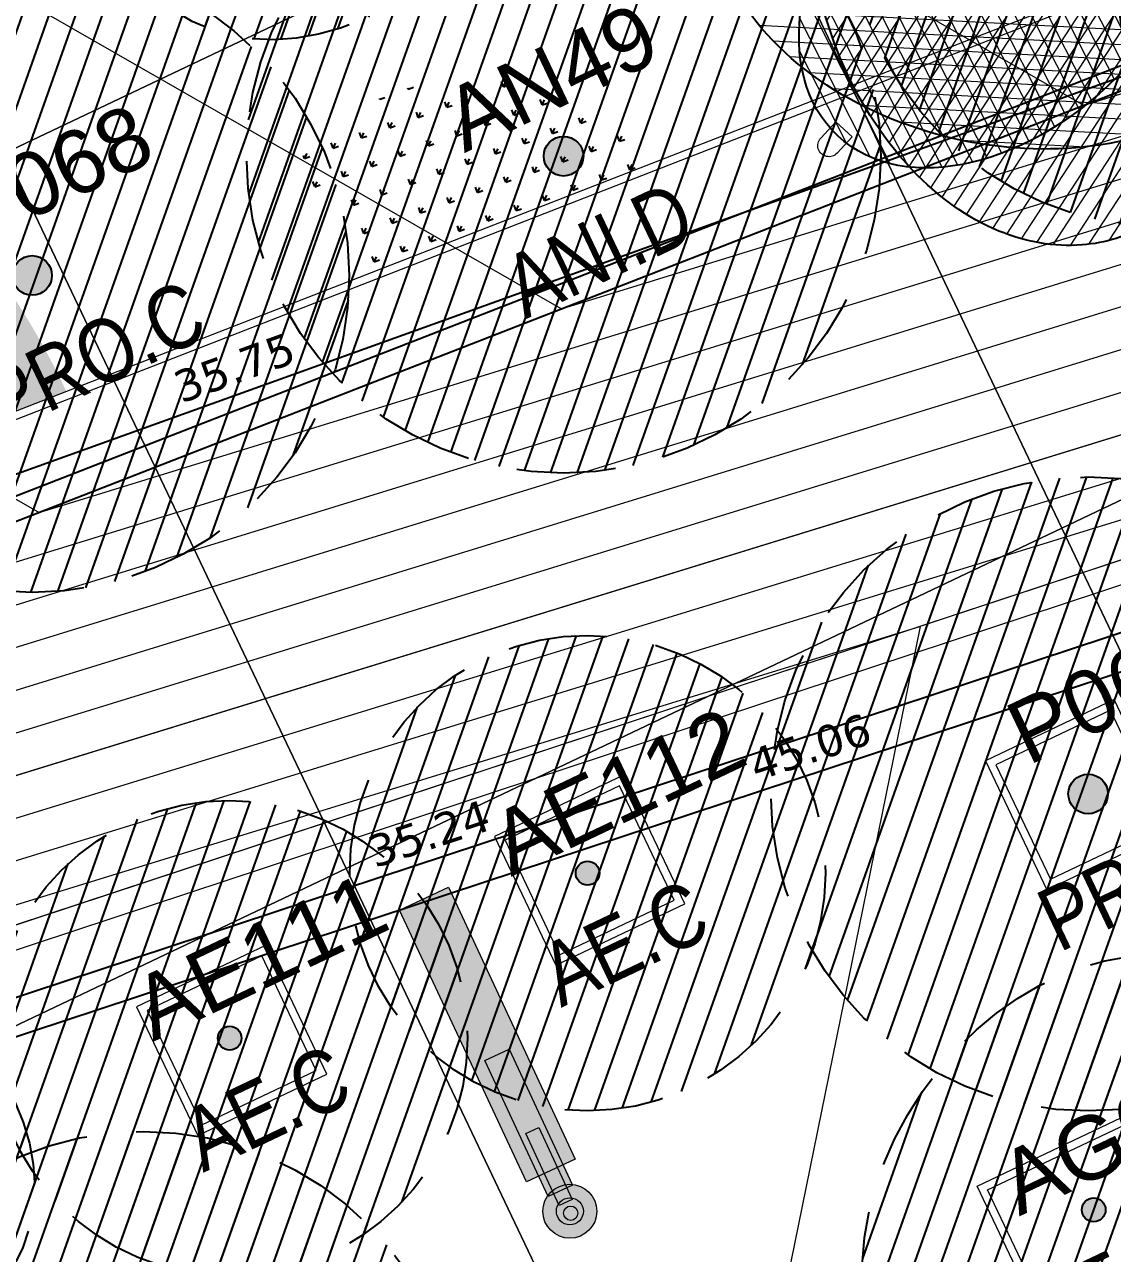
# Model space of a CAD drawing. Header units: metres. Extents: x -686 to 1359326, y 0 to 5497342.
# Drawn here: x 679944.22 to 679957.94, y 2748674.33 to 2748689.84 of the extents above; entities that cross this region are included whole.
import ezdxf
from ezdxf.enums import TextEntityAlignment as Align

# ---------------------------------------------------------------- set-up
doc = ezdxf.new("R2010")
doc.units = ezdxf.units.M
doc.header["$LTSCALE"] = 5
doc.linetypes.add('XREF_MON_SFT_TREES$0$HIDDEN', pattern=[0.375, 0.25, -0.125])
for name, color, linetype in [('00_XREF_MON_GENERAL LAYOUT', 7, 'Continuous'), ('00_XREF_MON_HSC_PAVEMENT', 7, 'Continuous'), ('00_XREF_MON_SHRUBS', 7, 'Continuous'), ('00_XREF_MON_TREES', 250, 'Continuous'), ('XREF_MON_BUILDINGS$0$COTAUX', 7, 'Continuous'), ('XREF_MON_GENERAL_LAYOUT$0$02-L-Edge Line', 4, 'Continuous'), ('XREF_MON_GENERAL_LAYOUT$0$02-L-Edge Line Step -10cm', 6, 'Continuous'), ('XREF_MON_GENERAL_LAYOUT$0$02-L-Plan Change', 8, 'Continuous'), ('XREF_MON_SFT_SHRUBS$0$00-HATCH_Anvillea_garcinii', 252, 'Continuous'), ('XREF_MON_SFT_SHRUBS$0$00-HATCH_Stipagrostis plumosa', 252, 'Continuous'), ('XREF_MON_SFT_TREES$0$SL_TREE_ACACIA_ETBAICA', 252, 'Continuous'), ('XREF_MON_SFT_TREES$0$SL_TREE_ACACIA_GERRARDII', 252, 'Continuous'), ('XREF_MON_SFT_TREES$0$SL_TREE_ACACIA_NILOTICA', 252, 'Continuous'), ('XREF_MON_SFT_TREES$0$SL_TREE_CANOPY', 250, 'XREF_MON_SFT_TREES$0$HIDDEN'), ('XREF_MON_SFT_TREES$0$SL_TREE_ID', 250, 'Continuous'), ('XREF_MON_SFT_TREES$0$SL_TREE_LEGEND', 250, 'Continuous'), ('XREF_MON_SFT_TREES$0$SL_TREE_PROSOPIS_CINERARIA', 252, 'Continuous'), ('XREF_MON_SFT_TREES$0$SL_TREE_TRUNK', 250, 'Continuous')]:
    doc.layers.add(name, color=color, linetype=linetype)
doc.layers.add('00_XREF_MON_HSC_LIGHTING DESIGN', color=7, linetype='Continuous', true_color=0xffffff)
for name, color, linetype, lineweight in [('XREF_MON_BUILDINGS$0$02-L-02 Retaining walls_levels', 21, 'Continuous', 5), ('XREF_MON_GENERAL_LAYOUT$0$02-L-Corbes de Nivell 0.25-0.75m', 33, 'Continuous', 5), ('XREF_MON_GENERAL_LAYOUT$0$02-L-Corbes de Nivell 0.50m', 33, 'Continuous', 5), ('XREF_MON_GENERAL_LAYOUT$0$02-L-Corbes de Nivell 1m', 37, 'Continuous', 5), ('XREF_MON_GENERAL_LAYOUT$0$02-L-Material Change', 251, 'Continuous', 5), ('XREF_MON_GENERAL_LAYOUT$0$04-BK-Tree Pit', 6, 'Continuous', 5), ('XREF_MON_HSC_LIGHTING DESIGN$0$02-L-Lighting System type 3', 252, 'Continuous', 13), ('XREF_MON_HSC_LIGHTING DESIGN$0$02-L-Lighting System type 3 E', 252, 'Continuous', 13), ('XREF_MON_HSC_LIGHTING DESIGN$0$02-L-Lighting System type 3 EE', 252, 'Continuous', 13), ('XREF_MON_HSC_LIGHTING DESIGN$0$02-L-Lighting System type 5', 252, 'Continuous', 13)]:
    doc.layers.add(name, color=color, linetype=linetype, lineweight=lineweight)
doc.layers.add('XREF_MON_HSC_LIGHTING DESIGN$0$00_Aux', color=2, linetype='Continuous', plot=False)
doc.layers.add('XREF_MON_SFT_TREES$0$00-GRID_PLANTATION', color=7, linetype='Continuous', lineweight=0, true_color=0xff9c7a)
doc.styles.add('XREF_MON_BUILDINGS$0$E200', font='verdana.ttf', dxfattribs={"height": 0.4})
doc.styles.add('XREF_MON_GENERAL_LAYOUT$0$Standard', font='arial.ttf')
doc.styles.add('XREF_MON_SFT_TREES$0$Standard', font='arial.ttf')
doc.styles.add('XREF_MON_SFT_TREES$0$TER-200', font='ARIALN.TTF', dxfattribs={"height": 1})
doc.dimstyles.new('XREF_MON_BUILDINGS$0$E200', dxfattribs={"dimscale": 0.03, "dimtxt": 12, "dimasz": 1, "dimexe": 0.1, "dimexo": 1, "dimgap": 4, "dimtad": 1, "dimzin": 0, "dimdsep": 46, "dimtxsty": 'XREF_MON_BUILDINGS$0$E200', "dimblk1": 'XREF_MON_BUILDINGS$0$LINCOT200', "dimblk2": 'XREF_MON_BUILDINGS$0$LINCOT200', "dimsah": 1, "dimcen": 0.1, "dimdle": 0.1, "dimse1": 1, "dimse2": 1, "dimclrt": 256, "dimadec": 0, "dimazin": 0, "dimtfac": 0.01538461538461539, "dimtofl": 0, "dimtmove": 0, "dimatfit": 3, "dimldrblk": 'XREF_MON_BUILDINGS$0$LINCOT200', "dimfxl": 1, "dimtolj": 1, "dimtzin": 0, "dimarcsym": 0})
pattern_1 = [(45, (0, 0), (-0.2245064030267289, 0.2245064030267289), [])]

# ---------------------------------------------------------------- blocks, each defined once
blk = doc.blocks.new('XREF_MON_GENERAL_LAYOUT$0$ALCORQUE RECTANGULAR')
blk.add_lwpolyline([(679903.3910631917, 2748647.421189263), (679902.7023302435, 2748648.868350914), (679904.6888161644, 2748649.813908814), (679905.3775901177, 2748648.366487041)], close=True)
at = {"layer": 'XREF_MON_GENERAL_LAYOUT$0$02-L-Material Change'}
blk.add_lwpolyline([(679903.3438421336, 2748647.287693149), (679902.5689206708, 2748648.915973995), (679904.7360313635, 2748649.947401842), (679905.5109527239, 2748648.318961552)], close=True, dxfattribs=at)
blk = doc.blocks.new('XREF_MON_GENERAL_LAYOUT$0$Escocell Quadrat')
at = {"ltscale": 0.3}
blk.add_lwpolyline([(-2.759394512977451, -1.240677842404693), (-1.15939451334998, -1.240677841939032), (-1.159394513117149, 0.3593221576884389), (-2.759394512977451, 0.3593221576884389)], close=True, dxfattribs=at)
at = {"layer": 'XREF_MON_GENERAL_LAYOUT$0$02-L-Material Change', "ltscale": 0.3}
blk.add_lwpolyline([(-2.859394513070583, -1.340677842032164), (-1.059394513256848, -1.340677842032164), (-1.059394513256848, 0.4593221573159099), (-2.859394513070583, 0.4593221577815711)], close=True, dxfattribs=at)
blk = doc.blocks.new('XREF_MON_GENERAL_LAYOUT')
at = {"layer": 'XREF_MON_GENERAL_LAYOUT$0$02-L-Corbes de Nivell 0.25-0.75m', "ltscale": 0.3}
for points in [[(679961.5176504252, 2748715.08295818), (679962.3894038039, 2748715.370867857), (679960.0736245436, 2748722.382748876), (679961.1503681199, 2748722.948984908), (679957.7430124226, 2748733.266018672), (679958.819756009, 2748733.83225471), (679957.5783337353, 2748737.591121294), (679917.7381126189, 2748725.347169064), (679914.3863394593, 2748734.914561759), (679940.0509880106, 2748754.077932531), (679941.0495576111, 2748754.224367246), (679932.3761905957, 2748763.891025182), (679933.0008890424, 2748764.991643397), (679927.2391760822, 2748771.412738583), (679926.5311843322, 2748770.777490552), (679909.4387228258, 2748792.020262688), (679858.6077921146, 2748754.329336264), (679861.0394062351, 2748746.966722241), (679857.3181804, 2748744.548212011), (679853.1052244822, 2748750.249204957), (679842.3108218183, 2748742.2451997), (679944.4042517623, 2748683.683662968)], [(679974.0092615322, 2748689.024015305), (679931.5799264318, 2748675.967790129), (679927.9200250618, 2748681.879219875), (679917.8834215767, 2748678.565737156), (679916.7326711733, 2748679.434797078), (679919.0988133821, 2748672.273526376), (679898.294989694, 2748665.706688161), (679848.514186544, 2748694.261320265)], [(679972.9590564565, 2748689.261485694), (679931.3028103475, 2748676.415384776), (679926.6359553199, 2748683.953234255), (679919.4617247946, 2748681.584734901), (679918.3167895616, 2748682.455714642), (679915.986935787, 2748681.686537077), (679918.9343682232, 2748672.759098391), (679904.8819926027, 2748668.274813957), (679853.8200299364, 2748697.564328512)], [(679950.9913030125, 2748686.251807611), (679965.9663792823, 2748690.87741083)], [(679944.4042517623, 2748683.683662968), (679966.9652661917, 2748690.647228108)], [(679931.2301492624, 2748678.547373681), (679968.9691390593, 2748690.185457204)], [(679930.742811398, 2748677.319888508), (679970.9683088382, 2748689.724770077)], [(679931.3028103475, 2748676.415384776), (679972.9674786165, 2748689.264082949)], [(679974.9605641743, 2748688.804797865), (679974.9606578246, 2748688.80439654), (679931.8642629241, 2748675.508533163), (679929.8461296736, 2748678.768198308), (679925.1917813031, 2748677.231612458), (679924.0468460687, 2748678.1025922), (679917.8472220724, 2748676.055849294), (679919.2621411587, 2748671.787595226), (679889.3586266374, 2748662.176393558)]]:
    blk.add_lwpolyline(points, dxfattribs=at)
blk.add_lwpolyline([(679957.578305921, 2748688.819933407), (679860.7405492844, 2748744.366777562), (679861.6980626137, 2748744.972281936), (679858.9421191404, 2748753.315566714), (679908.5568158639, 2748790.10466063), (679925.1239441667, 2748769.51478062), (679925.4529272033, 2748769.810019908), (679936.8548852945, 2748757.102408053), (679936.2301952975, 2748756.001804726), (679938.1995824577, 2748753.806434135), (679937.9687928726, 2748753.772590118), (679904.3352816227, 2748728.65899843), (679904.9498007343, 2748719.221112252), (679955.9421239396, 2748734.892400009), (679958.3091438456, 2748727.725368891), (679957.2324002679, 2748727.159132858), (679960.6397559734, 2748716.842099094), (679959.5630123903, 2748716.275863058), (679960.1104748669, 2748714.618217268), (679959.9058784181, 2748714.550646211), (679964.9697058036, 2748691.10708349)], close=True, dxfattribs=at)
at = {"layer": 'XREF_MON_GENERAL_LAYOUT$0$02-L-Corbes de Nivell 0.50m', "ltscale": 0.3}
for points in [[(679960.710702604, 2748714.816451514), (679961.2499393298, 2748714.994542561), (679959.8183184568, 2748719.329305964), (679960.8950620479, 2748719.895542005), (679957.4877063262, 2748730.212575755), (679958.5644499178, 2748730.778811796), (679956.7631869509, 2748736.232803867), (679911.2864996956, 2748722.25661672), (679909.269040026, 2748731.728941477), (679938.9920852918, 2748753.922650298), (679939.6244877484, 2748754.015388624), (679934.3031575893, 2748759.94635266), (679934.9278539978, 2748761.046967283), (679926.3461073347, 2748770.61142958), (679925.82705855, 2748770.145641969), (679908.9974407566, 2748791.061747927), (679858.7752753887, 2748753.822218506), (679861.6980936822, 2748744.972301582), (679858.4995719655, 2748742.949646828), (679853.406609515, 2748749.841374802), (679847.616740985, 2748745.548211059), (679950.9913030125, 2748686.251807611)], [(679943.8988458255, 2748754.64219962), (679943.2287938317, 2748754.543940198), (679929.7387951905, 2748744.471180184), (679937.0929513875, 2748734.618826102), (679958.876472672, 2748741.31347755), (679962.0546666313, 2748731.690316018), (679960.9779230496, 2748731.124079983), (679964.2468795038, 2748721.226101301), (679963.1701359167, 2748720.659865263), (679964.668332746, 2748716.123518449), (679963.9499407663, 2748715.886258682), (679969.9738884305, 2748689.953923541), (679930.4628119234, 2748677.772140374)]]:
    blk.add_lwpolyline(points, dxfattribs=at)
at = {"layer": 'XREF_MON_GENERAL_LAYOUT$0$02-L-Corbes de Nivell 1m', "ltscale": 0.3}
for points in [[(679971.9884808625, 2748689.489682429), (679931.0228108726, 2748676.867636642), (679925.3518855785, 2748686.027248634), (679921.0400280129, 2748684.603732645), (679919.8911316944, 2748685.477725679), (679915.246498283, 2748683.940026119), (679918.7776757577, 2748673.247162176), (679911.469043853, 2748670.842958599), (679853.4763038235, 2748704.108017647), (679850.811144954, 2748708.39004079), (679849.6933540157, 2748707.820330136), (679846.9395873969, 2748712.25469145), (679845.8188379457, 2748711.682962948), (679843.0594453207, 2748716.116388368), (679841.9426514213, 2748715.546677715), (679839.1788112688, 2748719.977834315), (679838.0622633572, 2748719.408249147), (679835.3028707323, 2748723.841674567), (679834.1863228207, 2748723.272089399), (679832.8483973847, 2748725.430063319), (679824.9220586176, 2748720.486941153), (679815.7818045893, 2748725.729857591), (679851.5986567228, 2748752.287906393)], [(679956.4076402338, 2748660.91512165), (679950.7678767227, 2748658.895825961), (679955.5183017511, 2748682.245416533), (679932.1485994163, 2748675.049276197), (679931.1301994156, 2748676.694183928), (679923.6134780854, 2748674.212614713), (679922.4685428503, 2748675.083594455), (679918.5904212114, 2748673.803157934), (679919.4125149931, 2748671.297500588), (679889.5227638796, 2748661.690722576), (679887.5736906112, 2748667.580949694), (679876.9883942814, 2748665.235256179), (679837.9024218803, 2748687.655255289)], [(679967.9662271393, 2748690.416567446), (679937.8172005119, 2748681.115518325)]]:
    blk.add_lwpolyline(points, dxfattribs=at)
at = {"layer": 'XREF_MON_GENERAL_LAYOUT$0$02-L-Edge Line', "ltscale": 0.3}
blk.add_lwpolyline([(679964.0111761744, 2748691.327966311), (679930.2253805567, 2748678.155636731)], dxfattribs=at)
at = {"layer": 'XREF_MON_GENERAL_LAYOUT$0$02-L-Edge Line Step -10cm'}
blk.add_lwpolyline([(679963.6370662826, 2748691.504103631), (679930.3351692004, 2748678.520435317)], dxfattribs=at)
at = {"layer": 'XREF_MON_GENERAL_LAYOUT$0$02-L-Material Change', "lineweight": 0, "ltscale": 0.2}
for p, q in [((679975.4915190542, 2748688.842607839), (679859.0081681439, 2748650.374094716)), ((679975.5664207998, 2748688.551407685), (679859.1738532959, 2748650.112875693))]:
    blk.add_line(p, q, dxfattribs=at)
at = {"layer": 'XREF_MON_GENERAL_LAYOUT$0$02-L-Material Change', "ltscale": 0.3}
for points in [[(679958.9267990333, 2748689.667675289), (679958.5635526308, 2748690.599368399), (679930.7551057739, 2748679.757474035)], [(679958.8336297222, 2748689.631350649), (679958.50670796, 2748690.469874448), (679930.7138696867, 2748679.634065522)]]:
    blk.add_lwpolyline(points, dxfattribs=at)
at = {"layer": 'XREF_MON_GENERAL_LAYOUT$0$02-L-Plan Change', "lineweight": 0, "ltscale": 0.2}
blk.add_lwpolyline([(679975.2060705868, 2748688.747448247), (679932.4150574139, 2748674.618896366)], dxfattribs=at)
at = {"layer": 'XREF_MON_GENERAL_LAYOUT$0$04-BK-Tree Pit', "rotation": 25.44862075299672}
for p in [(679959.1170340774, 2748681.361777565), (679952.925779089, 2748680.408987461), (679948.4109016233, 2748678.26051516)]:
    blk.add_blockref('XREF_MON_GENERAL_LAYOUT$0$Escocell Quadrat', p, dxfattribs=at)
at = {"layer": 'XREF_MON_GENERAL_LAYOUT$0$04-BK-Tree Pit'}
blk.add_blockref('XREF_MON_GENERAL_LAYOUT$0$ALCORQUE RECTANGULAR', (53.66426397440955, 26.26620739744976), dxfattribs=at)
at = {"style": 'XREF_MON_GENERAL_LAYOUT$0$Standard'}
for tag, height, rotation, p in [('604,00', 1, 330.2642936667779, (679905.770310239, 2748776.557787406)), ('603,00', 1, 330.2642936667779, (679901.860927013, 2748753.477248972)), ('600,00', 1, 133.8259836638873, (679944.5968217494, 2748745.152639077)), ('602,00', 1, 330.2642936667779, (679883.3191980837, 2748738.726865312)), ('601,00', 1, 117.8905743169221, (679920.9720408977, 2748732.870057053)), ('601,00', 1, 330.2642936667779, (679864.7774691544, 2748723.976481652)), ('600,00', 1, 40.88332108062335, (679777.4053656742, 2748705.443575754, 1.169999999973397)), ('602,00', 1, 330.2642936667779, (679941.2749349186, 2748705.483031567)), ('601,00', 1, 40.88332108062335, (679701.7983696235, 2748703.888586182, 1.169999999973397)), ('598,00', 0.9999999999999999, 62.09100844466732, (679810.2666232066, 2748702.618736548)), ('600,00', 1, 330.2642936667779, (679877.7814736818, 2748691.131234986)), ('600,00', 0.9999999999999999, 19.55108886768879, (679920.4438211058, 2748685.495504646)), ('601,00', 1, 330.2642936667779, (679934.8129193163, 2748683.803636156)), ('599,00', 1, 330.2642936667779, (679854.5671008349, 2748679.061113989)), ('600,00', 1, 88.39282059591216, (679743.9134691327, 2748675.571576328)), ('599,00', 0.9999999999999998, 20.60862043003912, (679924.2598928241, 2748675.216416284)), ('601,00', 1, 88.39282059591216, (679728.0345944045, 2748671.317844195, -2)), ('602,00', 1, 88.39282059591216, (679711.8257639392, 2748665.966083916, -1)), ('603,00', 1, 88.39282059591216, (679695.6151318625, 2748660.611015213)), ('599,00', 1, 40.88332108062335, (679788.8072719976, 2748655.829159783, 1.169999999973397)), ('601,00', 1, 40.88332108062335, (679627.6123405045, 2748644.602575284, 1.169999999973397)), ('603,00', 0.9999999999999999, 41.70580600405471, (679702.4989019763, 2748628.484392532, 1.169999999925494)), ('600,00', 1, 40.88332108062335, (679645.924961585, 2748597.926138933, 1.169999999973397)), ('599,00', 1, 34.22767859632935, (679673.5743901337, 2748555.136007577, 5.33999999991769))]:
    blk.add_attdef(tag, text='', height=height, rotation=rotation, dxfattribs=at).set_placement(p, align=Align.MIDDLE)
at = {"ltscale": 0.3, "style": 'XREF_MON_GENERAL_LAYOUT$0$Standard'}
for tag, height, rotation, p in [('603,50', 1, 330.2642936667779, (679911.500620042, 2748760.570188188)), ('602,50', 1, 330.2642936667779, (679892.8646878856, 2748745.846442295)), ('600,50', 1, 133.8259836638873, (679933.0482653556, 2748738.729379551)), ('601,50', 1, 330.2642936667779, (679873.5807466183, 2748731.671495228)), ('601,50', 0.9999999999999999, 101.285674792814, (679909.5220062692, 2748726.945334854)), ('602,50', 1, 330.2642936667779, (679948.6248547818, 2748713.859774644)), ('600,50', 1, 39.60595393010205, (679743.242567131, 2748706.971262414)), ('600,50', 1, 330.2642936667779, (679880.2659989139, 2748702.726026631)), ('600,50', 0.9999999999999999, 17.35374479888441, (679917.6150982407, 2748690.553931213)), ('599,50', 1, 330.2642936667779, (679867.1974978975, 2748684.716235158)), ('599,50', 0.9999999999999999, 18.89438680505554, (679921.7103896159, 2748680.578430657)), ('599,50', 1, 39.60595393010205, (679778.9914550197, 2748677.241243556)), ('600,50', 1, 88.39282059591216, (679735.9248694875, 2748673.586085743)), ('601,50', 1, 88.39282059591216, (679719.9062925801, 2748668.580993867)), ('602,50', 1, 88.39282059591216, (679703.4737899266, 2748663.451811911)), ('598,50', 1, 330.2642936667779, (679861.7651457089, 2748662.396830559)), ('601,50', 1, 39.60595393010205, (679610.5132742386, 2748662.061190253)), ('600,00', 0.9999999999999999, 41.70580600405471, (679752.30764285, 2748637.685423907)), ('601,00', 0.9999999999999999, 41.70580600405471, (679736.0440844187, 2748634.537594622)), ('599,00', 0.9999999999999999, 35.08346035422691, (679763.0433427037, 2748634.41500971, 1.169999999925494)), ('602,00', 0.9999999999999999, 41.70580600405471, (679720.1743132578, 2748633.095905716, 1.169999999925494)), ('600,00', 0.9999999999999999, 35.08346035422691, (679747.0628417195, 2748629.903108784, 1.169999999925494)), ('601,00', 0.9999999999999999, 35.08346035422691, (679731.2455695962, 2748625.23889635, 1.169999999925494)), ('600,50', 1, 39.60595393010205, (679636.919713499, 2748621.33866227)), ('602,00', 0.9999999999999999, 35.08346035422691, (679715.3997742002, 2748620.639385471, 1.169999999925494)), ('599,50', 1, 28.76039513677905, (679659.4816038228, 2748574.323313434))]:
    blk.add_attdef(tag, text='', height=height, rotation=rotation, dxfattribs=at).set_placement(p, align=Align.MIDDLE)
blk = doc.blocks.new('XREF_MON_BUILDINGS$0$LINCOT200')
for p, q in [((0, -9.999961704014428), (0, 10.00003829598555)), ((3.694822225952521e-13, 3.829598557558711e-05), (10.00000000000051, 3.829598557558711e-05))]:
    blk.add_line(p, q)
at = {"const_width": 1.875}
blk.add_lwpolyline([(3.535533801624467, -3.535495714255788), (-3.535533950636761, 3.535572157214077)], dxfattribs=at)
at = {"layer": 'XREF_MON_BUILDINGS$0$COTAUX'}
blk.add_line((0, 0), (-1.249999999999915, 0), dxfattribs=at)
blk = doc.blocks.new('*D266')
at = {"layer": 'DEFPOINTS', "color": 0, "transparency": 16777216}
for p in [(679975.2060986545, 2748688.747457513), (679932.4150572928, 2748674.618896247), (679932.8357563931, 2748673.344728816)]:
    blk.add_point(p, dxfattribs=at)
at = {"layer": 'XREF_MON_BUILDINGS$0$02-L-02 Retaining walls_levels', "color": 0, "lineweight": -2, "transparency": 16777216}
blk.add_line((679975.5983103851, 2748687.463884246), (679932.864243763, 2748673.354134653), dxfattribs=at)
at = {"layer": 'XREF_MON_BUILDINGS$0$02-L-02 Retaining walls_levels', "color": 0, "lineweight": -2, "transparency": 16777216, "xscale": 0.03, "yscale": 0.03, "zscale": 0.03}
for p, rotation in [((679975.6267977548, 2748687.473290083), 18.27196678621808), ((679932.8357563931, 2748673.344728816), 198.2719667862181)]:
    blk.add_blockref('XREF_MON_BUILDINGS$0$LINCOT200', p, dxfattribs=dict(at, rotation=rotation))
at = {"layer": 'XREF_MON_BUILDINGS$0$02-L-02 Retaining walls_levels', "transparency": 16777216, "insert": (679954.1283792831, 2748680.720655024), "char_height": 0.4, "attachment_point": 5, "rotation": 18.27196678621809, "style": 'XREF_MON_BUILDINGS$0$E200'}
blk.add_mtext('\\A1;45.06', dxfattribs=at)
blk = doc.blocks.new('*D400')
at = {"layer": 'DEFPOINTS', "color": 0, "transparency": 16777216}
for p in [(679963.9374284492, 2748691.301517886), (679964.9394367319, 2748688.516546672), (679931.3032931021, 2748676.414556406)]:
    blk.add_point(p, dxfattribs=at)
at = {"layer": 'XREF_MON_BUILDINGS$0$02-L-02 Retaining walls_levels', "color": 0, "lineweight": -2, "transparency": 16777216}
blk.add_line((679930.3295133188, 2748679.209683986), (679963.9091999491, 2748691.291361518), dxfattribs=at)
at = {"layer": 'XREF_MON_BUILDINGS$0$02-L-02 Retaining walls_levels', "color": 0, "lineweight": -2, "transparency": 16777216, "xscale": 0.03, "yscale": 0.03, "zscale": 0.03}
for p, rotation in [((679963.9374284488, 2748691.301517886), 19.78828755235025), ((679930.3012848189, 2748679.199527619), 199.7882875523503)]:
    blk.add_blockref('XREF_MON_BUILDINGS$0$LINCOT200', p, dxfattribs=dict(at, rotation=rotation))
at = {"layer": 'XREF_MON_BUILDINGS$0$02-L-02 Retaining walls_levels', "transparency": 16777216, "insert": (679946.8665766706, 2748685.508506916), "char_height": 0.4, "attachment_point": 5, "rotation": 19.788287552350265, "style": 'XREF_MON_BUILDINGS$0$E200'}
blk.add_mtext('\\A1;35.75', dxfattribs=at)
blk = doc.blocks.new('*D271')
at = {"layer": 'DEFPOINTS', "color": 0, "transparency": 16777216}
for p in [(679965.8830522653, 2748685.667968292), (679932.4166403654, 2748674.61402405), (679932.6889811538, 2748673.789497636)]:
    blk.add_point(p, dxfattribs=at)
at = {"layer": 'XREF_MON_BUILDINGS$0$02-L-02 Retaining walls_levels', "color": 0, "lineweight": -2, "transparency": 16777216}
blk.add_line((679966.1269067354, 2748684.834032857), (679932.717467472, 2748673.798906657), dxfattribs=at)
at = {"layer": 'XREF_MON_BUILDINGS$0$02-L-02 Retaining walls_levels', "color": 0, "lineweight": -2, "transparency": 16777216, "xscale": 0.03, "yscale": 0.03, "zscale": 0.03}
for p, rotation in [((679966.1553930535, 2748684.843441878), 18.27837134593992), ((679932.6889811538, 2748673.789497636), 198.2783713459399)]:
    blk.add_blockref('XREF_MON_BUILDINGS$0$LINCOT200', p, dxfattribs=dict(at, rotation=rotation))
at = {"layer": 'XREF_MON_BUILDINGS$0$02-L-02 Retaining walls_levels', "transparency": 16777216, "insert": (679949.3192123513, 2748679.62823137), "char_height": 0.4, "attachment_point": 5, "rotation": 18.278371345939906, "style": 'XREF_MON_BUILDINGS$0$E200'}
blk.add_mtext('\\A1;35.24', dxfattribs=at)
blk = doc.blocks.new('*U428')
h = blk.add_hatch(color=256)
h.dxf.hatch_style = 1
h.paths.add_polyline_path([(-0.2743268885428204, 0.1852884088690476), (-1.074100622398161, 1.900408715963596), (-0.765378967121142, 2.044367988057557), (0.03439476673419822, 0.329247680963009)])
h = blk.add_hatch(color=256)
h.dxf.hatch_style = 1
edge = h.paths.add_edge_path()
edge.add_arc((1.931810335520421e-10, -1.963003093408133e-10), 0.1703183287691064, 0, 360)
blk.add_lwpolyline([(-0.2743268885428204, 0.1852884088690476), (-1.074100622398161, 1.900408715963596), (-0.765378967121142, 2.044367988057557), (0.03439476673419822, 0.329247680963009)], close=True)
blk.add_circle((1.931810335520421e-10, -1.963003093408133e-10), 0.1703183287691064)
blk = doc.blocks.new('*U431')
h = blk.add_hatch(color=256)
h.dxf.hatch_style = 1
h.paths.add_polyline_path([(-0.144960440439785, 0.09791052379955366), (-0.567578702180484, 1.004218310836203), (-0.4044433005138868, 1.080289597949529), (0.01817496122681215, 0.1739818109128797)])
edge = h.paths.add_edge_path()
edge.add_arc((1.931815370363675e-10, -1.96300407207149e-10), 0.08999999999999998, 0, 360)
blk.add_lwpolyline([(-0.144960440439785, 0.09791052379955366), (-0.567578702180484, 1.004218310836203), (-0.4044433005138868, 1.080289597949529), (0.01817496122681215, 0.1739818109128797)], close=True)
blk.add_circle((1.931815370363675e-10, -1.96300407207149e-10), 0.08999999999999998)
blk = doc.blocks.new('XREF_MON_HSC_LIGHTING DESIGN$0$LS Low forest')
at = {"lineweight": 0, "transparency": 33554687}
h = blk.add_hatch(dxfattribs=at)
h.set_pattern_fill('ANSI31', color=256, scale=1.5, angle=240)
h.set_pattern_definition([(285, (0, 0), (0.1811110924292004, 0.04852857095672257), [])])
edge = h.paths.add_edge_path()
edge.add_spline(control_points=[(0.3582626848947257, -3.970356685109437), (0.6167814319487661, -3.947029152419418), (0.8700822696555406, -3.872211751528084), (1.335142796160653, -3.635700862854719), (1.546986933564767, -3.474839890375733), (2.117540194885805, -2.886060893535614), (2.39194078813307, -2.358274972066283), (2.710405487800017, -1.188790732994676), (2.754042082699016, -0.5454102586954832), (2.550626846263185, 1.259299067780375), (2.014517513802275, 2.38027279637754), (0.8704226559493691, 3.206612728536129), (0.5231246741022915, 3.357548428699374), (-0.203119297279045, 3.462468389421701), (-0.5786474130582064, 3.412929497193545), (-1.25545198447071, 3.126656142063439), (-1.555486067896709, 2.894284713082016), (-2.048228136030957, 2.316052239388227), (-2.242976548383012, 1.970025654416531), (-2.709288956364617, 0.7208871906623244), (-2.751102302921936, -0.3289079470559955), (-2.285887901904061, -2.232364524621516), (-1.78231806284748, -3.085642633959651), (-0.7709817693103105, -3.777865856420249), (-0.4319732317235321, -3.91635028552264), (0.06567925703711808, -3.980487611610442), (0.2126812168862671, -3.983493281062692), (0.3582626848947257, -3.970356685109437)], knot_values=[0, 0, 0, 0, 0.2611877044838329, 0.2611877044838329, 0.5223754089676658, 0.5223754089676658, 1.063228216597818, 1.063228216597818, 1.604081024227971, 1.604081024227971, 2.615382258699846, 2.615382258699846, 2.983989213848906, 2.983989213848906, 3.352596168997966, 3.352596168997966, 3.721203124147025, 3.721203124147025, 4.089810079296084, 4.089810079296084, 4.934385245899592, 4.934385245899592, 5.7789604125031, 5.7789604125031, 6.136100849993308, 6.136100849993308, 6.283185307179586, 6.283185307179586, 6.283185307179586, 6.283185307179586], degree=3, periodic=0)
h = blk.add_hatch(dxfattribs=at)
h.set_pattern_fill('ANSI31', color=256, scale=1.5, angle=120)
h.set_pattern_definition([(165, (0, 0), (-0.04852857095672268, -0.1811110924292003), [])])
edge = h.paths.add_edge_path()
edge.add_spline(control_points=[(3.259298409102485, 2.295442928560078), (3.109836800256744, 2.507662964053452), (2.918392611201853, 2.689619224518538), (2.481037910329178, 2.974118010140955), (2.235806152690202, 3.077149928547442), (1.440631953766569, 3.276874048635364), (0.8463556414935738, 3.250618972349912), (-0.3256797690410167, 2.941675372887403), (-0.904681901447475, 2.657775535713881), (-2.365898406133056, 1.579258110374212), (-3.068635466275737, 0.5544869443401694), (-3.212219410575926, -0.8494982328265905), (-3.169284570263699, -1.225734957493842), (-2.897025936283171, -1.907140666618943), (-2.666359938681126, -2.207588108256459), (-2.080037655774504, -2.650581383146346), (-1.728781052632257, -2.79423280665651), (-0.9816460069268942, -2.931843718513846), (-0.5846039880998433, -2.927487499080598), (0.7303378582000732, -2.706756657920778), (1.660393789410591, -2.218070509843528), (3.076228340622038, -0.8634547311812639), (3.563403939828277, -0.0007114037871360779), (3.657218688866124, 1.221243130043149), (3.607645453419536, 1.584075349848717), (3.414363763295114, 2.047123710624874), (3.343465769197792, 2.175933976657689), (3.259298409102485, 2.295442928560078)], knot_values=[0, 0, 0, 0, 0.2611877044838329, 0.2611877044838329, 0.5223754089676658, 0.5223754089676658, 1.063228216597818, 1.063228216597818, 1.604081024227971, 1.604081024227971, 2.615382258699846, 2.615382258699846, 2.983989213848906, 2.983989213848906, 3.352596168997966, 3.352596168997966, 3.721203124147025, 3.721203124147025, 4.089810079296084, 4.089810079296084, 4.934385245899592, 4.934385245899592, 5.7789604125031, 5.7789604125031, 6.136100849993308, 6.136100849993308, 6.283185307179586, 6.283185307179586, 6.283185307179586, 6.283185307179586], degree=3, periodic=0)
h = blk.add_hatch(dxfattribs=at)
h.set_pattern_fill('ANSI31', color=256, scale=1.5)
h.set_pattern_definition([(45, (0, 0), (-0.1325825214724777, 0.1325825214724777), [])])
edge = h.paths.add_edge_path()
edge.add_ellipse((0.2988165394635871, -0.1383597529493272), major_axis=(-2.819118788922468, 1.305235408915926), ratio=0.6682853730184939, start_angle=0, end_angle=360)
at = {"layer": 'XREF_MON_HSC_LIGHTING DESIGN$0$00_Aux'}
h = blk.add_hatch(color=256, dxfattribs=at)
h.dxf.hatch_style = 1
edge = h.paths.add_edge_path()
edge.add_arc((0, 0), 0.2500003876001918, 0, 360)
at = {"color": 251, "true_color": 0x636466}
for points in [[(-0.1842653053658085, 3.600004573215769), (-0.1591016434909777, 3.321137597507836), (-0.4379686188729481, 3.295973934655116), (-0.4631322810737418, 3.574840911014975, -1.000000002621737)], [(3.209828066906647, -1.640423850952826), (2.955740350565629, -1.522782733296222), (3.073381467081362, -1.268695016955204), (3.327469183748343, -1.386336134611807, -1.000000002621737)], [(-3.025562760958763, -1.959580722588906), (-2.796638706492574, -1.798354864537576), (-2.635412847626337, -2.027278918025875), (-2.864336902418488, -2.188504776403168, -1.000000002621737)]]:
    blk.add_lwpolyline(points, format="xyb", close=True, dxfattribs=at)
at = {"layer": 'XREF_MON_HSC_LIGHTING DESIGN$0$00_Aux'}
blk.add_circle((0, 0), 0.2500003876001918, dxfattribs=at)
blk.add_ellipse((0.2988165394635871, -0.1383597529493272), major_axis=(-2.819118788922467, 1.305235408915926), ratio=0.6682853730184939, dxfattribs=at)
for points in [[(0.3582626848947257, -3.970356685109437), (0.6167814319487661, -3.947029152419418), (0.8700822696555406, -3.872211751528084), (1.335142796160653, -3.635700862854719), (1.546986933564767, -3.474839890375733), (2.117540194885805, -2.886060893535614), (2.39194078813307, -2.358274972066283), (2.710405487800017, -1.188790732994676), (2.754042082699016, -0.5454102586954832), (2.550626846263185, 1.259299067780375), (2.014517513802275, 2.38027279637754), (0.8704226559493691, 3.206612728536129), (0.5231246741022915, 3.357548428699374), (-0.203119297279045, 3.462468389421701), (-0.5786474130582064, 3.412929497193545), (-1.25545198447071, 3.126656142063439), (-1.555486067896709, 2.894284713082016), (-2.048228136030957, 2.316052239388227), (-2.242976548383012, 1.970025654416531), (-2.709288956364617, 0.7208871906623244), (-2.751102302921936, -0.3289079470559955), (-2.285887901904061, -2.232364524621516), (-1.78231806284748, -3.085642633959651), (-0.7709817693103105, -3.777865856420249), (-0.4319732317235321, -3.91635028552264), (0.06567925703711808, -3.980487611610442), (0.2126812168862671, -3.983493281062692), (0.3582626848947257, -3.970356685109437)], [(3.259298409102485, 2.295442928560078), (3.109836800256744, 2.507662964053452), (2.918392611201853, 2.689619224518538), (2.481037910329178, 2.974118010140955), (2.235806152690202, 3.077149928547442), (1.440631953766569, 3.276874048635364), (0.8463556414935738, 3.250618972349912), (-0.3256797690410167, 2.941675372887403), (-0.904681901447475, 2.657775535713881), (-2.365898406133056, 1.579258110374212), (-3.068635466275737, 0.5544869443401694), (-3.212219410575926, -0.8494982328265905), (-3.169284570263699, -1.225734957493842), (-2.897025936283171, -1.907140666618943), (-2.666359938681126, -2.207588108256459), (-2.080037655774504, -2.650581383146346), (-1.728781052632257, -2.79423280665651), (-0.9816460069268942, -2.931843718513846), (-0.5846039880998433, -2.927487499080598), (0.7303378582000732, -2.706756657920778), (1.660393789410591, -2.218070509843528), (3.076228340622038, -0.8634547311812639), (3.563403939828277, -0.0007114037871360779), (3.657218688866124, 1.221243130043149), (3.607645453419536, 1.584075349848717), (3.414363763295114, 2.047123710624874), (3.343465769197792, 2.175933976657689), (3.259298409102485, 2.295442928560078)]]:
    blk.add_open_spline(points, degree=3, knots=[0, 0, 0, 0, 0.2611877044838329, 0.2611877044838329, 0.5223754089676658, 0.5223754089676658, 1.063228216597818, 1.063228216597818, 1.604081024227971, 1.604081024227971, 2.615382258699846, 2.615382258699846, 2.983989213848906, 2.983989213848906, 3.352596168997966, 3.352596168997966, 3.721203124147025, 3.721203124147025, 4.089810079296084, 4.089810079296084, 4.934385245899592, 4.934385245899592, 5.7789604125031, 5.7789604125031, 6.136100849993308, 6.136100849993308, 6.283185307179586, 6.283185307179586, 6.283185307179586, 6.283185307179586], dxfattribs=at)
blk = doc.blocks.new('XREF_MON_HSC_LIGHTING DESIGN')
at = {"layer": 'XREF_MON_HSC_LIGHTING DESIGN$0$02-L-Lighting System type 3'}
blk.add_blockref('*U431', (679951.1076332278, 2748674.841210332), dxfattribs=at)
at = {"layer": 'XREF_MON_HSC_LIGHTING DESIGN$0$02-L-Lighting System type 3 E'}
blk.add_blockref('*U428', (679951.0967428713, 2748674.866153538), dxfattribs=at)
at = {"layer": 'XREF_MON_HSC_LIGHTING DESIGN$0$02-L-Lighting System type 3 EE', "xscale": 2, "yscale": 2, "zscale": 2}
blk.add_blockref('*U428', (679951.0967428713, 2748674.866153538), dxfattribs=at)
at = {"layer": 'XREF_MON_HSC_LIGHTING DESIGN$0$02-L-Lighting System type 5', "rotation": 251.9504181728481}
blk.add_blockref('XREF_MON_HSC_LIGHTING DESIGN$0$LS Low forest', (679956.8155440806, 2748690.951634626), dxfattribs=at)
blk = doc.blocks.new('XREF_MON_SFT_TREES$0$Acacia_gerrardii_1')
h = blk.add_hatch()
h.set_pattern_fill('ANSI31', color=256, scale=0.1, style=0)
h.set_pattern_definition(pattern_1)
edge = h.paths.add_edge_path()
edge.add_ellipse((2.328306436538696e-10, 4.656612873077393e-10), major_axis=(-2.994620075353438, -1.721699553644494), ratio=0.7600819417513994, start_angle=0, end_angle=360)
at = {"layer": 'XREF_MON_SFT_TREES$0$SL_TREE_TRUNK'}
h = blk.add_hatch(color=256, dxfattribs=at)
h.dxf.hatch_style = 1
edge = h.paths.add_edge_path()
edge.add_arc((4.656612873077393e-10, 9.313225746154785e-10), 0.1500002322718501, -7.354891001008638, 352.6451089989913)
at = {"layer": 'XREF_MON_SFT_TREES$0$SL_TREE_CANOPY'}
blk.add_ellipse((2.328306436538696e-10, 4.656612873077393e-10), major_axis=(-2.994620075353436, -1.721699553644493), ratio=0.7600819417513992, dxfattribs=at)
at = {"layer": 'XREF_MON_SFT_TREES$0$SL_TREE_TRUNK'}
for radius in [0.1500002322718501, 0.150000232560115]:
    blk.add_circle((4.656612873077393e-10, 9.313225746154785e-10), radius, dxfattribs=at)
at = {"layer": 'XREF_MON_SFT_TREES$0$SL_TREE_ID', "style": 'XREF_MON_SFT_TREES$0$Standard'}
blk.add_attdef('ID', (-0.8856829385832512, 0.3273389908758872), '', height=0.8, rotation=0.000420918299423, dxfattribs=at)
at = {"layer": 'XREF_MON_SFT_TREES$0$SL_TREE_LEGEND', "insert": (-1.952773218109769, -0.530258249099262), "char_height": 0.8, "attachment_point": 1, "style": 'XREF_MON_SFT_TREES$0$TER-200'}
blk.add_mtext_dynamic_manual_height_columns('AGE.C', width=38.77952334683659, gutter_width=12.5, heights=[0], dxfattribs=at)
blk = doc.blocks.new('XREF_MON_SFT_TREES$0$Prosopis_cineraria')
h = blk.add_hatch()
h.set_pattern_fill('ANSI31', color=256, scale=0.1)
h.set_pattern_definition(pattern_1)
edge = h.paths.add_edge_path()
edge.add_arc((-1.862645149230957e-09, -1.396983861923218e-09), 4.000000002159871, 0, 360)
at = {"layer": 'XREF_MON_SFT_TREES$0$SL_TREE_TRUNK'}
h = blk.add_hatch(color=256, dxfattribs=at)
h.dxf.hatch_style = 1
edge = h.paths.add_edge_path()
edge.add_arc((0, 0), 0.25, 0, 360)
at = {"layer": 'XREF_MON_SFT_TREES$0$SL_TREE_CANOPY', "linetype": 'XREF_MON_SFT_TREES$0$HIDDEN'}
blk.add_circle((0, 0), 4, dxfattribs=at)
at = {"layer": 'XREF_MON_SFT_TREES$0$SL_TREE_TRUNK'}
blk.add_circle((0, 0), 0.25, dxfattribs=at)
at = {"layer": 'XREF_MON_SFT_TREES$0$SL_TREE_ID', "style": 'XREF_MON_SFT_TREES$0$Standard'}
blk.add_attdef('ID', (-0.5349555176233096, 0.6443084545875202), '', height=0.8, rotation=0.000420918299423, dxfattribs=at)
at = {"layer": 'XREF_MON_SFT_TREES$0$SL_TREE_LEGEND', "insert": (-1.190907274773998, -0.8530613649636507), "char_height": 0.8, "attachment_point": 1, "style": 'XREF_MON_SFT_TREES$0$TER-200'}
blk.add_mtext_dynamic_manual_height_columns('PRO.C', width=38.77952334683659, gutter_width=12.5, heights=[0], dxfattribs=at)
blk = doc.blocks.new('XREF_MON_SFT_TREES$0$Acacia etbaica')
h = blk.add_hatch()
h.set_pattern_fill('ANSI31', color=256, scale=0.1)
h.set_pattern_definition(pattern_1)
edge = h.paths.add_edge_path()
edge.add_arc((4.440892098500626e-16, -1.110223024625157e-15), 3.000000000000001, 0, 360)
at = {"layer": 'XREF_MON_SFT_TREES$0$SL_TREE_TRUNK'}
h = blk.add_hatch(color=256, dxfattribs=at)
h.dxf.hatch_style = 1
edge = h.paths.add_edge_path()
edge.add_arc((-4.190951585769653e-09, -3.725290298461914e-09), 0.1500002332421871, 286.4511275051879, 569.1271037239628)
edge.add_arc((-2.328306436538696e-09, 2.328306436538696e-09), 0.1500002378014961, 209.127105287983, 286.4511261276718)
at = {"layer": 'XREF_MON_SFT_TREES$0$SL_TREE_CANOPY'}
blk.add_circle((0, 0), 3, dxfattribs=at)
at = {"layer": 'XREF_MON_SFT_TREES$0$SL_TREE_TRUNK'}
for radius in [0.1500002332387778, 0.150000232560115]:
    blk.add_circle((-4.190951585769653e-09, -3.725290298461914e-09), radius, dxfattribs=at)
at = {"layer": 'XREF_MON_SFT_TREES$0$SL_TREE_ID', "style": 'XREF_MON_SFT_TREES$0$Standard'}
blk.add_attdef('ID', (-0.8932882340763868, 0.3719346012949387), '', height=0.8, rotation=0.000420918299423, dxfattribs=at)
at = {"layer": 'XREF_MON_SFT_TREES$0$SL_TREE_LEGEND', "insert": (-1.03268935325265, -0.5916003125882874), "char_height": 0.8, "attachment_point": 1, "rotation": 0.012362144577741912, "style": 'XREF_MON_SFT_TREES$0$TER-200'}
blk.add_mtext_dynamic_manual_height_columns('AE.C', width=38.77952334683659, gutter_width=12.5, heights=[0], dxfattribs=at)
blk = doc.blocks.new('XREF_MON_SFT_TREES$0$Acacia_gerrardii')
h = blk.add_hatch()
h.set_pattern_fill('ANSI31', color=256, scale=0.1, style=0)
h.set_pattern_definition(pattern_1)
edge = h.paths.add_edge_path()
edge.add_ellipse((-0.07890667230822146, 0.1374323763884604), major_axis=(-2.334159139066159, 2.54631103014604), ratio=0.7600819417513992, start_angle=0, end_angle=360)
at = {"layer": 'XREF_MON_SFT_TREES$0$SL_TREE_TRUNK'}
h = blk.add_hatch(color=256, dxfattribs=at)
h.dxf.hatch_style = 1
edge = h.paths.add_edge_path()
edge.add_arc((2.328306436538696e-10, 4.656612873077393e-10), 0.1500002322718501, -7.354891001008641, 352.6451089989913)
at = {"layer": 'XREF_MON_SFT_TREES$0$SL_TREE_CANOPY'}
blk.add_ellipse((-0.07890667230822146, 0.1374323763884604), major_axis=(-2.334159139066159, 2.54631103014604), ratio=0.7600819417513992, dxfattribs=at)
at = {"layer": 'XREF_MON_SFT_TREES$0$SL_TREE_TRUNK'}
for radius in [0.1500002322718501, 0.150000232560115]:
    blk.add_circle((2.328306436538696e-10, 4.656612873077393e-10), radius, dxfattribs=at)
at = {"layer": 'XREF_MON_SFT_TREES$0$SL_TREE_ID', "style": 'XREF_MON_SFT_TREES$0$Standard'}
blk.add_attdef('ID', (-0.9728607100642677, 0.5309647998048064), '', height=0.8, rotation=0.000420918299423, dxfattribs=at)
at = {"layer": 'XREF_MON_SFT_TREES$0$SL_TREE_LEGEND', "insert": (-1.118427887933137, -0.6025218042600855), "char_height": 0.8, "attachment_point": 1, "style": 'XREF_MON_SFT_TREES$0$TER-200'}
blk.add_mtext_dynamic_manual_height_columns('AGE.C', width=38.77952334683659, gutter_width=12.5, heights=[0], dxfattribs=at)
blk = doc.blocks.new('XREF_MON_SFT_TREES$0$Acacia Nilotica D')
h = blk.add_hatch()
h.set_pattern_fill('ANSI31', color=256, scale=0.1)
h.set_pattern_definition(pattern_1)
edge = h.paths.add_edge_path()
edge.add_arc((2.328306436538696e-10, 0), 3.999999999999999, -6.5439871631012e-05, 359.9999345601284)
at = {"layer": 'XREF_MON_SFT_TREES$0$SL_TREE_TRUNK'}
h = blk.add_hatch(color=256, dxfattribs=at)
h.dxf.hatch_style = 1
edge = h.paths.add_edge_path()
edge.add_arc((2.328306436538696e-10, 0), 0.2500003876001918, 0, 360)
at = {"layer": 'XREF_MON_SFT_TREES$0$SL_TREE_CANOPY', "linetype": 'XREF_MON_SFT_TREES$0$HIDDEN'}
blk.add_circle((2.328306436538696e-10, 0), 4, dxfattribs=at)
at = {"layer": 'XREF_MON_SFT_TREES$0$SL_TREE_TRUNK'}
blk.add_circle((2.328306436538696e-10, 0), 0.2500003876001918, dxfattribs=at)
at = {"layer": 'XREF_MON_SFT_TREES$0$SL_TREE_ID', "style": 'XREF_MON_SFT_TREES$0$Standard'}
blk.add_attdef('ID', (-1.114701568342348, 0.5722070784384528), '', height=0.8, rotation=0.000420918299423, dxfattribs=at)
at = {"layer": 'XREF_MON_SFT_TREES$0$SL_TREE_LEGEND', "insert": (-1.328076369118698, -0.8530600350350142), "char_height": 0.8, "attachment_point": 1, "rotation": 359.99993456012834, "style": 'XREF_MON_SFT_TREES$0$TER-200'}
blk.add_mtext_dynamic_manual_height_columns('ANI.D', width=38.77952334683659, gutter_width=12.5, heights=[0], dxfattribs=at)
blk = doc.blocks.new('XREF_MON_SFT_TREES')
at = {"layer": 'XREF_MON_SFT_TREES$0$00-GRID_PLANTATION'}
for points in [[(679939.679991355, 2748697.249598781), (679948.7097707933, 2748701.546467792), (679953.006639804, 2748692.516688353), (679943.976860366, 2748688.219819342)], [(679953.0066398039, 2748692.516688354), (679962.0364192424, 2748696.813557365), (679966.3332882527, 2748687.783777927), (679957.3035088145, 2748683.486908916)], [(679943.976860366, 2748688.219819342), (679953.0066398042, 2748692.516688353), (679957.3035088149, 2748683.486908915), (679948.2737293766, 2748679.190039904)], [(679934.9470809278, 2748683.922950333), (679943.9768603661, 2748688.219819343), (679948.2737293764, 2748679.190039904), (679939.2439499381, 2748674.893170894)], [(679957.3035088145, 2748683.486908917), (679966.3332882528, 2748687.783777928), (679970.6301572631, 2748678.753998489), (679961.6003778252, 2748674.457129478)], [(679948.2737293764, 2748679.190039904), (679957.3035088149, 2748683.486908915), (679961.6003778254, 2748674.457129477), (679952.570598387, 2748670.160260466)], [(679939.2439499383, 2748674.893170895), (679948.2737293766, 2748679.190039905), (679952.5705983875, 2748670.160260466), (679943.5408189488, 2748665.863391455)]]:
    blk.add_lwpolyline(points, close=True, dxfattribs=at)
at = {"layer": 'XREF_MON_SFT_TREES$0$SL_TREE_ACACIA_ETBAICA', "rotation": 25.44812939262281}
for p, values in [((679951.3202480889, 2748679.132566882), {'ID': 'AE112'}), ((679946.8053885459, 2748677.050046477), {'ID': 'AE111'})]:
    blk.add_blockref('XREF_MON_SFT_TREES$0$Acacia etbaica', p, dxfattribs=at).add_auto_attribs(values)
at = {"layer": 'XREF_MON_SFT_TREES$0$SL_TREE_ACACIA_GERRARDII', "rotation": 25.44812939262281}
for name, p, values in [('XREF_MON_SFT_TREES$0$Acacia_gerrardii_1', (679948.0659041271, 2748692.859361148), {'ID': 'AG071'}), ('XREF_MON_SFT_TREES$0$Acacia_gerrardii', (679941.1254846909, 2748675.61539583), {'ID': 'AG064'}), ('XREF_MON_SFT_TREES$0$Acacia_gerrardii_1', (679957.7042036519, 2748674.883756436), {'ID': 'AG065'})]:
    blk.add_blockref(name, p, dxfattribs=at).add_auto_attribs(values)
at = {"layer": 'XREF_MON_SFT_TREES$0$SL_TREE_ACACIA_NILOTICA', "rotation": 25.44819483249446}
for p, values in [((679958.6062157, 2748691.285433881), {'ID': 'AN50'}), ((679951.0172481202, 2748688.178544575), {'ID': 'AN49'})]:
    blk.add_blockref('XREF_MON_SFT_TREES$0$Acacia Nilotica D', p, dxfattribs=at).add_auto_attribs(values)
at = {"layer": 'XREF_MON_SFT_TREES$0$SL_TREE_PROSOPIS_CINERARIA', "rotation": 25.44812939262281}
for p, values in [((679944.3139828433, 2748686.673815968), {'ID': 'P068'}), ((679957.6339975223, 2748680.131024083), {'ID': 'P063'}), ((679945.7193193285, 2748671.87254874), {'ID': 'P062'})]:
    blk.add_blockref('XREF_MON_SFT_TREES$0$Prosopis_cineraria', p, dxfattribs=at).add_auto_attribs(values)
blk = doc.blocks.new('XREF_MON_SFT_SHRUBS')
at = {"layer": 'XREF_MON_SFT_SHRUBS$0$00-HATCH_Anvillea_garcinii'}
h = blk.add_hatch(dxfattribs=at)
h.set_pattern_fill('GRASS', color=256, scale=0.015, angle=-25.18516964563402)
h.set_pattern_definition([(64.81483035436598, (0, 0), (-0.1291519305579591, 0.3584421554429494), [0.07143749999999999, -0.4673778671999999]), (19.81483035436598, (0, 0), (-0.1291519305733353, 0.3584421554856242), [0.07143749999999999, -0.3095624999999999]), (109.814830354366, (0, 0), (-0.3584421554856241, -0.1291519305733353), [0.07143749999999999, -0.3095624999999999])])
h.paths.add_polyline_path([(679947.6977216193, 2748688.141029942), (679949.5431131828, 2748687.082499869), (679952.1215388485, 2748688.087770636, 0.4737564036408936)])
edge = h.paths.add_edge_path()
edge.add_arc((679949.8878334234, 2748686.303916584), 2.858596719637702, 140.0093452440849, 140.8482815870049)
edge.add_spline(control_points=[(679947.6710579658, 2748688.1087661), (679947.9808013767, 2748687.641659905), (679948.2910559943, 2748687.177624499), (679948.60199641, 2748686.715579391)], knot_values=[45.12187376979237, 45.12187376979237, 45.12187376979237, 45.12187376979237, 46.73705602463924, 46.73705602463924, 46.73705602463924, 46.73705602463924], degree=3, periodic=0)
edge.add_line((679948.6019964104, 2748686.715579391), (679949.5431131828, 2748687.082499869))
edge.add_line((679949.5431131828, 2748687.082499869), (679947.6977216193, 2748688.141029942))
at = {"layer": 'XREF_MON_SFT_SHRUBS$0$00-HATCH_Stipagrostis plumosa'}
h = blk.add_hatch(color=256, dxfattribs=at)
h.dxf.hatch_style = 1
edge = h.paths.add_edge_path()
edge.add_line((679942.2499553997, 2748684.239060008), (679944.7448357282, 2748685.211758308))
edge.add_arc((679935.9814501309, 2748681.090280479), 9.684188485381641, 25.18790992847839, 46.71395348294816)
edge.add_arc((679910.6250372585, 2748689.217981778), 32.01445157041147, 356.45263477243043, 358.07000488071236, ccw=False)
edge.add_line((679942.5781488135, 2748687.23713062), (679943.8174963396, 2748686.04606168))
edge.add_line((679943.8174963396, 2748686.04606168), (679943.7482039512, 2748685.973960605))
edge.add_line((679943.7482039512, 2748685.973960605), (679942.9859876791, 2748685.180848788))
edge.add_line((679942.9859876791, 2748685.180848788), (679942.4456285117, 2748685.70015835))
edge.add_arc((679910.6250370839, 2748689.217981786), 32.01445174517193, 351.05298217853095, 353.69146595115654, ccw=False)
blk = doc.blocks.new('XREF_MON_BUILDINGS')
at = {"layer": 'XREF_MON_BUILDINGS$0$02-L-02 Retaining walls_levels'}
dim = blk.add_linear_dim(base=(679963.9374284492, 2748691.301517886), p1=(679931.3032931016, 2748676.414556406), p2=(679964.9394367316, 2748688.516546672), angle=19.78828755165871, dimstyle='XREF_MON_BUILDINGS$0$E200', dxfattribs=at)
dim.commit()
dim.dimension.update_dxf_attribs({"geometry": '*D400', "text_midpoint": (679946.9777305741, 2748685.199566935), "dimtype": 129})
for p1, p2, distance, picture, middle in [((679975.2060986542, 2748688.747457513), (679932.4150572927, 2748674.618896247), 1.3418235262122742, '*D266', (679954.1283792834, 2748680.720655025)), ((679965.8830522654, 2748685.667968292), (679932.4166403655, 2748674.61402405), 0.8683393995407003, '*D271', (679949.3192123513, 2748679.62823137))]:
    dim = blk.add_aligned_dim(p1=p1, p2=p2, distance=distance, dimstyle='XREF_MON_BUILDINGS$0$E200', dxfattribs=at)
    dim.commit()
    dim.dimension.update_dxf_attribs({"geometry": picture, "text_midpoint": middle})

msp = doc.modelspace()

# ---------------------------------------------------------------- block references
at = {"layer": '00_XREF_MON_GENERAL LAYOUT'}
msp.add_blockref('XREF_MON_GENERAL_LAYOUT', (0, 0), dxfattribs=at)

# ---------------------------------------------------------------- next in the draw order: block references
at = {"layer": '00_XREF_MON_HSC_PAVEMENT'}
msp.add_blockref('XREF_MON_BUILDINGS', (0, 0), dxfattribs=at)

# ---------------------------------------------------------------- next in the draw order: block references
at = {"layer": '00_XREF_MON_GENERAL LAYOUT'}
msp.add_blockref('XREF_MON_GENERAL_LAYOUT', (0, 0), dxfattribs=at)
at = {"layer": '00_XREF_MON_HSC_LIGHTING DESIGN'}
msp.add_blockref('XREF_MON_HSC_LIGHTING DESIGN', (0, 0), dxfattribs=at)

# ---------------------------------------------------------------- next in the draw order: block references
at = {"layer": '00_XREF_MON_TREES'}
msp.add_blockref('XREF_MON_SFT_TREES', (0, 0), dxfattribs=at)

# ---------------------------------------------------------------- next in the draw order: block references
at = {"layer": '00_XREF_MON_SHRUBS'}
msp.add_blockref('XREF_MON_SFT_SHRUBS', (0, 0), dxfattribs=at)

doc.saveas('drawing.dxf')
